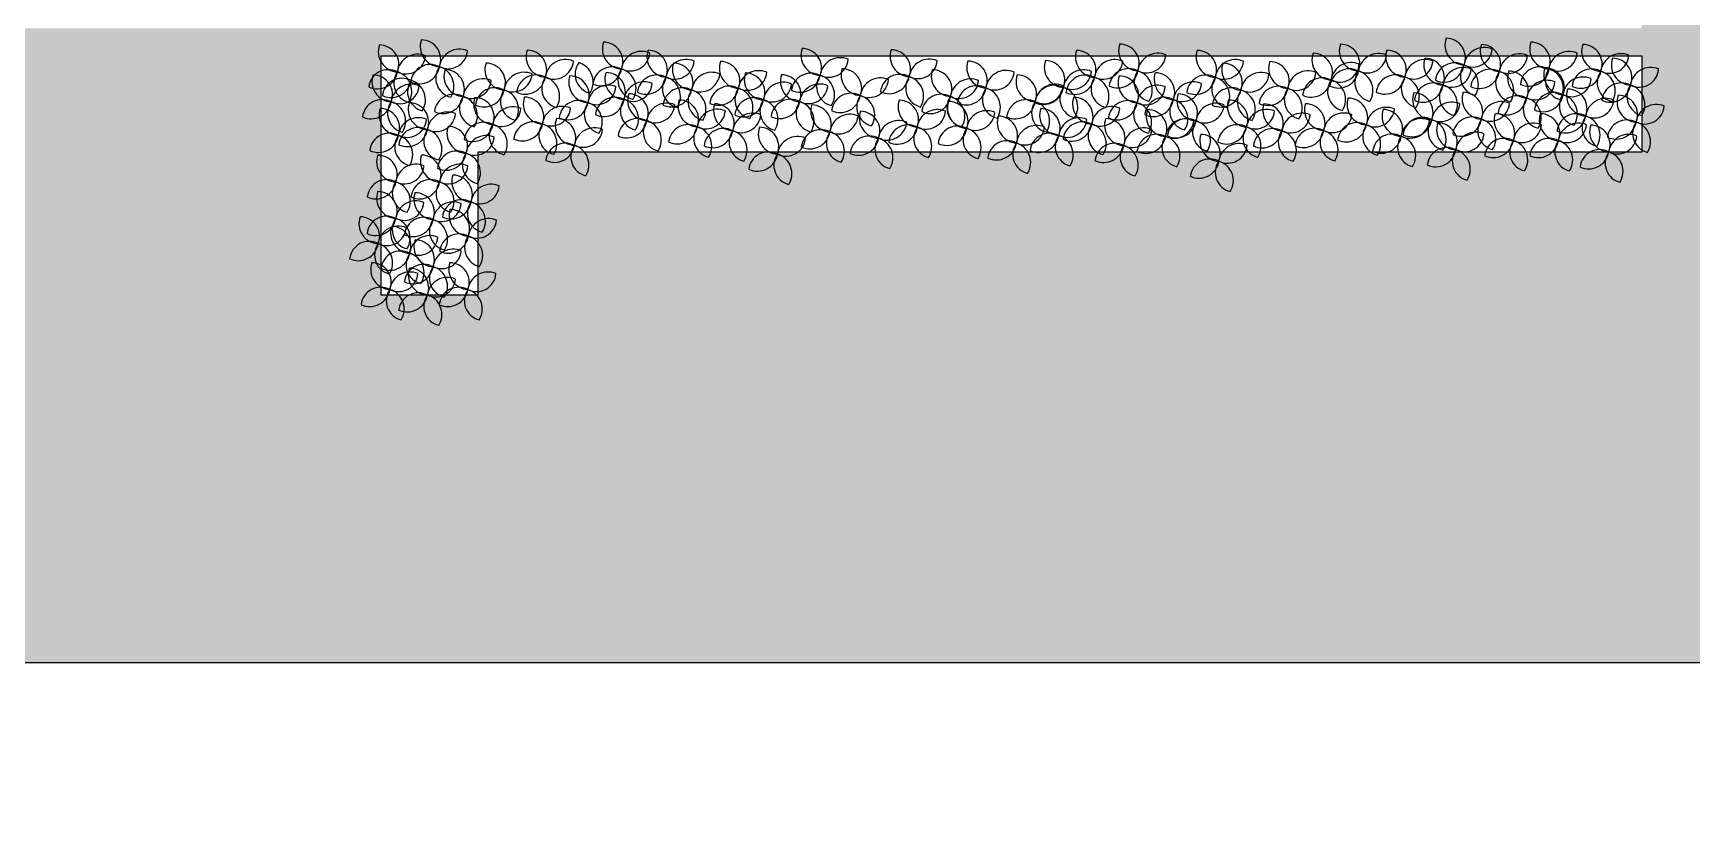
# Model space of a CAD drawing. Header units: metres. Extents: x 1769 to 3632, y 809 to 2652.
# Drawn here: x 2708.25 to 2720.28, y 1839.49 to 1845.25 of the extents above; entities that cross this region are included whole.
import ezdxf

# ---------------------------------------------------------------- set-up
doc = ezdxf.new("R2010")
doc.units = ezdxf.units.M
doc.header["$LTSCALE"] = 10
doc.layers.add('A-ANNO-NOTE', color=3, linetype='Continuous', lineweight=0)
for name, color, linetype in [('A-FLOR-LEVL', 2, 'Continuous'), ('A-PATT+', 8, 'Continuous'), ('L-PLNT', 66, 'Continuous')]:
    doc.layers.add(name, color=color, linetype=linetype)

# ---------------------------------------------------------------- blocks, each defined once
blk = doc.blocks.new('A$Ca70b421f')
at = {"layer": 'A-PATT+', "ltscale": 0.01, "true_color": 0x939598}
h = blk.add_hatch(dxfattribs=at)
h.set_pattern_fill('DOLMIT', color=252, scale=0.018)
edge = h.paths.add_edge_path()
edge.add_line((25.336, 3.261), (25.336, 0.2))
edge.add_line((25.336, 0.2), (21.714, 0.201))
edge.add_arc((21.085, 39.148), 38.953, 269.1827, 270.9248, ccw=False)
edge.add_arc((20.492, -1.918), 2.118, 88.9999, 105.352)
edge.add_arc((20.284, -1.103), 1.277, 106.0408, 133.345)
edge.add_line((19.408, -0.174), (20.181, -0.894))
edge.add_arc((22.738, -4.49), 4.413, 113.9193, 125.4178, ccw=False)
edge.add_arc((23.173, -5.742), 5.735, 93.3642, 112.8262, ccw=False)
edge.add_line((22.837, -0.017), (25.336, 0))
edge.add_line((25.336, 0), (40.875, 0))
edge.add_line((40.875, 0), (40.875, 8.862))
edge.add_line((40.875, 8.862), (64.844, 22.7))
edge.add_line((64.844, 22.7), (63.676, 24.724))
edge.add_line((63.676, 24.724), (62.117, 23.824))
edge.add_line((62.117, 23.824), (61.542, 24.82))
edge.add_line((61.542, 24.82), (63.101, 25.72))
edge.add_line((63.101, 25.72), (57.787, 34.924))
edge.add_line((57.787, 34.924), (54.607, 33.088))
edge.add_line((54.607, 33.088), (54.606, 20.815))
edge.add_line((54.606, 20.815), (49.844, 18.066))
edge.add_line((49.844, 18.066), (50.419, 17.07))
edge.add_line((50.419, 17.07), (50.029, 16.845))
edge.add_line((50.029, 16.845), (49.454, 17.841))
edge.add_line((49.454, 17.841), (45.184, 15.375))
edge.add_line((45.184, 15.375), (16.566, 15.375))
edge.add_line((16.566, 15.375), (16.566, 15.5))
edge.add_line((16.566, 15.5), (7.179, 15.5))
edge.add_line((7.179, 15.5), (7.179, 19.454))
edge.add_line((7.179, 19.454), (0, 19.454))
edge.add_line((0, 19.454), (0.001, 13.375))
edge.add_line((0.001, 13.375), (15.066, 13.375))
edge.add_line((15.066, 13.375), (15.066, 2.417))
edge.add_arc((18.886, 2.473), 3.82, 180.8316, 254.2952)
edge.add_arc((18.514, 0.571), 1.895, 223.0293, 249.5502, ccw=False)
edge.add_arc((18.283, 1.041), 2.108, 148.2186, 236.7821, ccw=False)
edge.add_arc((18.64, 0.629), 2.633, 91.5547, 144.6769, ccw=False)
edge.add_line((18.568, 3.261), (25.336, 3.261))
h.paths.add_polyline_path([(28.836, 4.4), (37.975, 4.4), (37.975, 3.7), (29.536, 3.7), (29.536, 2.665), (28.836, 2.665)], flags=16)
h.paths.add_polyline_path([(23.836, 4.6), (17.986, 4.6), (17.986, 12.575), (20.486, 12.575), (20.486, 7.6), (37.975, 7.6), (37.975, 4.6)], flags=16)
edge = h.paths.add_edge_path(flags=16)
edge.add_arc((21.085, 39.148), 39.153, 269.1822, 270.8601, ccw=False)
edge.add_arc((20.492, -1.918), 1.918, 88.9906, 105.3155)
edge.add_arc((20.284, -1.103), 1.077, 106.1036, 121.8452)
edge.add_line((19.716, -0.188), (20.2, -0.638))
edge.add_arc((22.738, -4.49), 4.613, 113.8955, 123.3845, ccw=False)
edge.add_arc((23.173, -5.742), 5.935, 104.6475, 112.8445, ccw=False)
at = {"layer": 'A-FLOR-LEVL', "ltscale": 0.01}
blk.add_lwpolyline([(45.184, 15.375), (16.566, 15.375), (16.566, 15.5), (7.179, 15.5), (7.179, 19.454), (0, 19.454), (0.001, 13.375), (15.066, 13.375), (15.066, 2.417, 0.331995), (17.852, -1.205, -0.116239), (17.129, -0.722, -0.406889), (16.492, 2.151, -0.236031), (18.568, 3.261), (25.336, 3.261), (25.336, 0.2), (21.714, 0.201, -0.007602), (20.529, 0.2, 0.071471), (19.932, 0.124, 0.119704), (19.408, -0.174), (20.181, -0.894, -0.050214), (20.949, -0.456, -0.085124), (22.837, -0.017), (25.336, 0), (40.875, 0)], format="xyb", dxfattribs=at)
blk.add_lwpolyline([(28.836, 4.4), (37.975, 4.4), (37.975, 3.7), (29.536, 3.7), (29.536, 2.665), (28.836, 2.665)], close=True, dxfattribs=at)
blk = doc.blocks.new('A$C0cb4a764')
at = {"layer": 'L-PLNT', "color": 62}
for centre, radius, start, end in [((13.513, 6.088), 0.148, 161.0667, 266.4037), ((21.247, 6.138), 0.148, 161.0667, 266.4037), ((21.106, 6.043), 0.142, 338.147, 89.3234), ((21.862, 6.109), 0.148, 161.0667, 266.4037), ((21.721, 6.015), 0.142, 338.147, 89.3234), ((15.597, 5.883), 0.148, 66.8071, 172.1441), ((15.514, 6.03), 0.142, 243.8874, 355.0638), ((17.224, 6.054), 0.148, 161.0667, 266.4037), ((17.083, 5.959), 0.142, 338.147, 89.3234), ((17.361, 5.886), 0.148, 66.8071, 172.1441), ((17.277, 6.034), 0.142, 243.8874, 355.0638), ((19.58, 5.882), 0.148, 66.8071, 172.1441), ((19.497, 6.03), 0.142, 243.8874, 355.0638), ((20.283, 6.029), 0.148, 161.0667, 266.4037), ((20.618, 5.927), 0.148, 66.8071, 172.1441), ((20.535, 6.075), 0.142, 243.8874, 355.0638), ((20.818, 6.05), 0.148, 161.0667, 266.4037), ((20.677, 5.956), 0.142, 338.147, 89.3234), ((20.955, 5.883), 0.148, 66.8071, 172.1441), ((20.871, 6.031), 0.142, 243.8874, 355.0638), ((21.384, 5.97), 0.148, 66.8071, 172.1441), ((21.3, 6.118), 0.142, 243.8874, 355.0638), ((21.64, 5.924), 0.148, 66.8071, 172.1441), ((21.556, 6.072), 0.142, 243.8874, 355.0638), ((21.999, 5.941), 0.148, 66.8071, 172.1441), ((21.916, 6.089), 0.142, 243.8874, 355.0638), ((22.375, 5.925), 0.148, 66.8071, 172.1441), ((22.292, 6.073), 0.142, 243.8874, 355.0638), ((22.454, 5.992), 0.148, 161.0667, 266.4037), ((22.313, 5.898), 0.142, 338.147, 89.3234), ((13.437, 5.815), 0.142, 62.1384, 173.3149), ((13.358, 5.966), 0.148, 245.0581, 350.3951), ((13.536, 5.753), 0.142, 62.1384, 173.3149), ((13.62, 5.859), 0.142, 144.6671, 255.8435), ((13.46, 5.8), 0.148, 327.5868, 72.9238), ((14.692, 5.821), 0.142, 144.6671, 255.8435), ((14.532, 5.762), 0.148, 327.5868, 72.9238), ((15.646, 5.957), 0.148, 161.0667, 266.4037), ((15.505, 5.863), 0.142, 338.147, 89.3234), ((17.148, 5.781), 0.142, 62.1384, 173.3149), ((17.069, 5.931), 0.148, 245.0581, 350.3951), ((17.331, 5.824), 0.142, 144.6671, 255.8435), ((17.171, 5.765), 0.148, 327.5868, 72.9238), ((17.523, 5.91), 0.148, 161.0667, 266.4037), ((17.382, 5.815), 0.142, 338.147, 89.3234), ((18.675, 5.82), 0.142, 144.6671, 255.8435), ((18.515, 5.761), 0.148, 327.5868, 72.9238), ((19.629, 5.956), 0.148, 161.0667, 266.4037), ((19.488, 5.862), 0.142, 338.147, 89.3234), ((20.208, 5.756), 0.142, 62.1384, 173.3149), ((20.742, 5.778), 0.142, 62.1384, 173.3149), ((20.663, 5.928), 0.148, 245.0581, 350.3951), ((21.171, 5.865), 0.142, 62.1384, 173.3149), ((21.092, 6.015), 0.148, 245.0581, 350.3951), ((21.353, 5.908), 0.142, 144.6671, 255.8435), ((21.194, 5.849), 0.148, 327.5868, 72.9238), ((21.787, 5.836), 0.142, 62.1384, 173.3149), ((21.708, 5.986), 0.148, 245.0581, 350.3951), ((21.969, 5.879), 0.142, 144.6671, 255.8435), ((21.81, 5.821), 0.148, 327.5868, 72.9238), ((22.345, 5.863), 0.142, 144.6671, 255.8435), ((22.186, 5.804), 0.148, 327.5868, 72.9238), ((13.457, 5.903), 0.148, 245.0581, 350.3951), ((13.719, 5.797), 0.142, 144.6671, 255.8435), ((13.559, 5.738), 0.148, 327.5868, 72.9238), ((15.57, 5.684), 0.142, 62.1384, 173.3149), ((15.491, 5.835), 0.148, 245.0581, 350.3951), ((15.753, 5.728), 0.142, 144.6671, 255.8435), ((15.593, 5.669), 0.148, 327.5868, 72.9238), ((17.447, 5.637), 0.142, 62.1384, 173.3149), ((19.553, 5.684), 0.142, 62.1384, 173.3149), ((19.474, 5.834), 0.148, 245.0581, 350.3951), ((19.736, 5.727), 0.142, 144.6671, 255.8435), ((19.576, 5.668), 0.148, 327.5868, 72.9238), ((20.129, 5.906), 0.148, 245.0581, 350.3951), ((20.39, 5.799), 0.142, 144.6671, 255.8435), ((20.231, 5.74), 0.148, 327.5868, 72.9238), ((22.378, 5.719), 0.142, 62.1384, 173.3149), ((22.299, 5.869), 0.148, 245.0581, 350.3951), ((22.561, 5.763), 0.142, 144.6671, 255.8435), ((22.401, 5.704), 0.148, 327.5868, 72.9238), ((13.519, 5.628), 0.148, 161.0667, 266.4037), ((13.378, 5.534), 0.142, 338.147, 89.3234), ((13.73, 5.669), 0.148, 161.0667, 266.4037), ((13.589, 5.575), 0.142, 338.147, 89.3234), ((14.095, 5.681), 0.142, 144.6671, 255.8435), ((13.936, 5.622), 0.148, 327.5868, 72.9238), ((14.701, 5.543), 0.148, 66.8071, 172.1441), ((14.618, 5.691), 0.142, 243.8874, 355.0638), ((15.546, 5.595), 0.142, 338.147, 89.3234), ((15.824, 5.522), 0.148, 66.8071, 172.1441), ((16.86, 5.513), 0.142, 338.147, 89.3234), ((17.282, 5.688), 0.148, 161.0667, 266.4037), ((17.141, 5.593), 0.142, 338.147, 89.3234), ((17.419, 5.52), 0.148, 66.8071, 172.1441), ((17.64, 5.679), 0.148, 161.0667, 266.4037), ((17.499, 5.585), 0.142, 338.147, 89.3234), ((17.777, 5.512), 0.148, 66.8071, 172.1441), ((18.684, 5.542), 0.148, 66.8071, 172.1441), ((18.601, 5.69), 0.142, 243.8874, 355.0638), ((19.529, 5.595), 0.142, 338.147, 89.3234), ((19.807, 5.521), 0.148, 66.8071, 172.1441), ((20.229, 5.663), 0.148, 161.0667, 266.4037), ((20.088, 5.568), 0.142, 338.147, 89.3234), ((20.538, 5.704), 0.148, 161.0667, 266.4037), ((20.397, 5.609), 0.142, 338.147, 89.3234), ((20.675, 5.536), 0.148, 66.8071, 172.1441), ((20.591, 5.684), 0.142, 243.8874, 355.0638), ((21.509, 5.578), 0.148, 66.8071, 172.1441), ((21.426, 5.725), 0.142, 243.8874, 355.0638), ((22.354, 5.63), 0.142, 338.147, 89.3234), ((22.632, 5.557), 0.148, 66.8071, 172.1441), ((13.656, 5.461), 0.148, 66.8071, 172.1441), ((13.573, 5.608), 0.142, 243.8874, 355.0638), ((13.654, 5.396), 0.142, 62.1384, 173.3149), ((13.867, 5.502), 0.148, 66.8071, 172.1441), ((13.783, 5.65), 0.142, 243.8874, 355.0638), ((14.512, 5.422), 0.148, 327.5868, 72.9238), ((14.796, 5.555), 0.148, 161.0667, 266.4037), ((14.655, 5.461), 0.142, 338.147, 89.3234), ((14.933, 5.388), 0.148, 66.8071, 172.1441), ((17.138, 5.44), 0.148, 66.8071, 172.1441), ((17.055, 5.588), 0.142, 243.8874, 355.0638), ((17.207, 5.415), 0.142, 62.1384, 173.3149), ((17.565, 5.406), 0.142, 62.1384, 173.3149), ((17.694, 5.659), 0.142, 243.8874, 355.0638), ((18.495, 5.421), 0.148, 327.5868, 72.9238), ((18.779, 5.554), 0.148, 161.0667, 266.4037), ((18.638, 5.46), 0.142, 338.147, 89.3234), ((18.916, 5.387), 0.148, 66.8071, 172.1441), ((20.366, 5.495), 0.148, 66.8071, 172.1441), ((20.282, 5.643), 0.142, 243.8874, 355.0638), ((20.462, 5.431), 0.142, 62.1384, 173.3149), ((20.383, 5.581), 0.148, 245.0581, 350.3951), ((20.645, 5.474), 0.142, 144.6671, 255.8435), ((20.485, 5.416), 0.148, 327.5868, 72.9238), ((20.928, 5.454), 0.148, 66.8071, 172.1441), ((21.187, 5.523), 0.148, 161.0667, 266.4037), ((21.046, 5.429), 0.142, 338.147, 89.3234), ((21.32, 5.457), 0.148, 327.5868, 72.9238), ((21.604, 5.59), 0.148, 161.0667, 266.4037), ((21.463, 5.496), 0.142, 338.147, 89.3234), ((21.741, 5.422), 0.148, 66.8071, 172.1441), ((21.658, 5.57), 0.142, 243.8874, 355.0638), ((21.931, 5.59), 0.148, 161.0667, 266.4037), ((21.79, 5.496), 0.142, 338.147, 89.3234), ((22.068, 5.422), 0.148, 66.8071, 172.1441), ((21.984, 5.57), 0.142, 243.8874, 355.0638), ((22.296, 5.508), 0.148, 161.0667, 266.4037), ((22.155, 5.413), 0.142, 338.147, 89.3234), ((13.444, 5.355), 0.142, 62.1384, 173.3149), ((13.365, 5.505), 0.148, 245.0581, 350.3951), ((13.626, 5.399), 0.142, 144.6671, 255.8435), ((13.467, 5.34), 0.148, 327.5868, 72.9238), ((13.575, 5.547), 0.148, 245.0581, 350.3951), ((13.837, 5.44), 0.142, 144.6671, 255.8435), ((13.678, 5.381), 0.148, 327.5868, 72.9238), ((14.148, 5.331), 0.148, 66.8071, 172.1441), ((14.721, 5.282), 0.142, 62.1384, 173.3149), ((14.85, 5.536), 0.142, 243.8874, 355.0638), ((16.926, 5.334), 0.142, 62.1384, 173.3149), ((17.486, 5.556), 0.148, 245.0581, 350.3951), ((17.747, 5.45), 0.142, 144.6671, 255.8435), ((17.588, 5.391), 0.148, 327.5868, 72.9238), ((18.703, 5.281), 0.142, 62.1384, 173.3149), ((18.832, 5.535), 0.142, 243.8874, 355.0638), ((19.47, 5.44), 0.148, 161.0667, 266.4037), ((19.328, 5.346), 0.142, 338.147, 89.3234), ((20.153, 5.39), 0.142, 62.1384, 173.3149), ((20.074, 5.54), 0.148, 245.0581, 350.3951), ((20.336, 5.433), 0.142, 144.6671, 255.8435), ((20.176, 5.374), 0.148, 327.5868, 72.9238), ((21.324, 5.356), 0.148, 66.8071, 172.1441), ((21.241, 5.504), 0.142, 243.8874, 355.0638), ((21.528, 5.317), 0.142, 62.1384, 173.3149), ((21.449, 5.467), 0.148, 245.0581, 350.3951), ((21.711, 5.36), 0.142, 144.6671, 255.8435), ((21.552, 5.302), 0.148, 327.5868, 72.9238), ((21.855, 5.317), 0.142, 62.1384, 173.3149), ((21.776, 5.467), 0.148, 245.0581, 350.3951), ((22.038, 5.36), 0.142, 144.6671, 255.8435), ((21.878, 5.302), 0.148, 327.5868, 72.9238), ((22.433, 5.34), 0.148, 66.8071, 172.1441), ((22.349, 5.488), 0.142, 243.8874, 355.0638), ((14.642, 5.433), 0.148, 245.0581, 350.3951), ((14.903, 5.326), 0.142, 144.6671, 255.8435), ((14.744, 5.267), 0.148, 327.5868, 72.9238), ((18.624, 5.432), 0.148, 245.0581, 350.3951), ((18.886, 5.325), 0.142, 144.6671, 255.8435), ((18.727, 5.266), 0.148, 327.5868, 72.9238), ((19.394, 5.167), 0.142, 62.1384, 173.3149), ((19.315, 5.318), 0.148, 245.0581, 350.3951), ((19.576, 5.211), 0.142, 144.6671, 255.8435), ((19.417, 5.152), 0.148, 327.5868, 72.9238), ((21.112, 5.251), 0.142, 62.1384, 173.3149), ((21.033, 5.401), 0.148, 245.0581, 350.3951), ((21.294, 5.294), 0.142, 144.6671, 255.8435), ((21.135, 5.235), 0.148, 327.5868, 72.9238), ((22.22, 5.235), 0.142, 62.1384, 173.3149), ((22.141, 5.385), 0.148, 245.0581, 350.3951), ((22.403, 5.278), 0.142, 144.6671, 255.8435), ((22.243, 5.219), 0.148, 327.5868, 72.9238), ((13.638, 5.123), 0.148, 66.8071, 172.1441), ((13.956, 5.123), 0.148, 66.8071, 172.1441), ((14.153, 4.916), 0.142, 144.6671, 255.8435), ((13.994, 4.857), 0.148, 327.5868, 72.9238), ((13.51, 4.675), 0.148, 66.8071, 172.1441), ((13.602, 4.773), 0.148, 161.0667, 266.4037), ((13.46, 4.679), 0.142, 338.147, 89.3234), ((14.164, 4.729), 0.148, 66.8071, 172.1441), ((13.739, 4.606), 0.148, 66.8071, 172.1441), ((13.655, 4.753), 0.142, 243.8874, 355.0638), ((13.526, 4.5), 0.142, 62.1384, 173.3149), ((13.447, 4.65), 0.148, 245.0581, 350.3951), ((13.708, 4.543), 0.142, 144.6671, 255.8435), ((13.549, 4.485), 0.148, 327.5868, 72.9238), ((13.908, 4.508), 0.148, 66.8071, 172.1441), ((13.458, 4.51), 0.148, 161.0667, 266.4037), ((13.317, 4.415), 0.142, 338.147, 89.3234), ((13.595, 4.342), 0.148, 66.8071, 172.1441), ((13.511, 4.49), 0.142, 243.8874, 355.0638), ((13.73, 4.47), 0.148, 161.0667, 266.4037), ((13.589, 4.376), 0.142, 338.147, 89.3234), ((13.867, 4.303), 0.148, 66.8071, 172.1441), ((13.382, 4.237), 0.142, 62.1384, 173.3149), ((13.303, 4.387), 0.148, 245.0581, 350.3951), ((13.565, 4.28), 0.142, 144.6671, 255.8435), ((13.405, 4.222), 0.148, 327.5868, 72.9238), ((13.654, 4.197), 0.142, 62.1384, 173.3149), ((13.783, 4.451), 0.142, 243.8874, 355.0638), ((13.575, 4.348), 0.148, 245.0581, 350.3951), ((13.837, 4.241), 0.142, 144.6671, 255.8435), ((13.678, 4.182), 0.148, 327.5868, 72.9238)]:
    blk.add_arc(centre, radius, start, end, dxfattribs=at)
at = {"layer": 'L-PLNT', "color": 64}
for centre, radius, start, end in [((13.372, 5.994), 0.142, 338.147, 89.3234), ((13.817, 6.126), 0.148, 161.0667, 266.4037), ((13.676, 6.031), 0.142, 338.147, 89.3234), ((15.138, 6.109), 0.148, 161.0667, 266.4037), ((14.997, 6.015), 0.142, 338.147, 89.3234), ((18.881, 6.096), 0.148, 161.0667, 266.4037), ((18.74, 6.001), 0.142, 338.147, 89.3234), ((20.481, 6.094), 0.148, 161.0667, 266.4037), ((20.34, 6), 0.142, 338.147, 89.3234), ((13.65, 5.921), 0.148, 66.8071, 172.1441), ((13.566, 6.069), 0.142, 243.8874, 355.0638), ((13.954, 5.958), 0.148, 66.8071, 172.1441), ((13.871, 6.106), 0.142, 243.8874, 355.0638), ((15.275, 5.942), 0.148, 66.8071, 172.1441), ((15.192, 6.09), 0.142, 243.8874, 355.0638), ((19.018, 5.928), 0.148, 66.8071, 172.1441), ((18.935, 6.076), 0.142, 243.8874, 355.0638), ((20.142, 5.934), 0.142, 338.147, 89.3234), ((13.742, 5.853), 0.142, 62.1384, 173.3149), ((13.663, 6.003), 0.148, 245.0581, 350.3951), ((13.924, 5.896), 0.142, 144.6671, 255.8435), ((13.765, 5.837), 0.148, 327.5868, 72.9238), ((14.894, 5.865), 0.148, 161.0667, 266.4037), ((14.753, 5.77), 0.142, 338.147, 89.3234), ((14.934, 5.925), 0.142, 144.6671, 255.8435), ((14.775, 5.867), 0.148, 327.5868, 72.9238), ((15.062, 5.836), 0.142, 62.1384, 173.3149), ((14.983, 5.987), 0.148, 245.0581, 350.3951), ((15.245, 5.88), 0.142, 144.6671, 255.8435), ((15.086, 5.821), 0.148, 327.5868, 72.9238), ((15.783, 5.79), 0.148, 66.8071, 172.1441), ((15.699, 5.938), 0.142, 243.8874, 355.0638), ((16.429, 5.872), 0.148, 161.0667, 266.4037), ((16.288, 5.778), 0.142, 338.147, 89.3234), ((18.806, 5.823), 0.142, 62.1384, 173.3149), ((18.727, 5.973), 0.148, 245.0581, 350.3951), ((18.877, 5.864), 0.148, 161.0667, 266.4037), ((18.736, 5.77), 0.142, 338.147, 89.3234), ((18.988, 5.866), 0.142, 144.6671, 255.8435), ((18.829, 5.807), 0.148, 327.5868, 72.9238), ((19.766, 5.789), 0.148, 66.8071, 172.1441), ((19.682, 5.937), 0.142, 243.8874, 355.0638), ((20.406, 5.821), 0.142, 62.1384, 173.3149), ((20.327, 5.972), 0.148, 245.0581, 350.3951), ((20.42, 5.861), 0.148, 66.8071, 172.1441), ((20.337, 6.009), 0.142, 243.8874, 355.0638), ((20.925, 5.821), 0.142, 144.6671, 255.8435), ((20.765, 5.762), 0.148, 327.5868, 72.9238), ((21.702, 5.899), 0.148, 161.0667, 266.4037), ((21.561, 5.805), 0.142, 338.147, 89.3234), ((22.591, 5.825), 0.148, 66.8071, 172.1441), ((22.507, 5.972), 0.142, 243.8874, 355.0638), ((14.132, 5.835), 0.148, 245.0581, 350.3951), ((15.031, 5.697), 0.148, 66.8071, 172.1441), ((14.947, 5.845), 0.142, 243.8874, 355.0638), ((16.304, 5.718), 0.148, 66.8071, 172.1441), ((16.22, 5.865), 0.142, 243.8874, 355.0638), ((16.566, 5.705), 0.148, 66.8071, 172.1441), ((16.483, 5.853), 0.142, 243.8874, 355.0638), ((17.66, 5.742), 0.148, 66.8071, 172.1441), ((17.576, 5.89), 0.142, 243.8874, 355.0638), ((18.187, 5.853), 0.148, 245.0581, 350.3951), ((19.014, 5.696), 0.148, 66.8071, 172.1441), ((18.93, 5.844), 0.142, 243.8874, 355.0638), ((20.94, 5.869), 0.148, 245.0581, 350.3951), ((21.839, 5.732), 0.148, 66.8071, 172.1441), ((21.755, 5.88), 0.142, 243.8874, 355.0638), ((14.818, 5.592), 0.142, 62.1384, 173.3149), ((14.739, 5.742), 0.148, 245.0581, 350.3951), ((15.001, 5.635), 0.142, 144.6671, 255.8435), ((14.841, 5.577), 0.148, 327.5868, 72.9238), ((16.091, 5.612), 0.142, 62.1384, 173.3149), ((16.012, 5.762), 0.148, 245.0581, 350.3951), ((16.274, 5.656), 0.142, 144.6671, 255.8435), ((16.115, 5.597), 0.148, 327.5868, 72.9238), ((16.354, 5.6), 0.142, 62.1384, 173.3149), ((16.275, 5.75), 0.148, 245.0581, 350.3951), ((16.536, 5.643), 0.142, 144.6671, 255.8435), ((16.377, 5.584), 0.148, 327.5868, 72.9238), ((16.649, 5.653), 0.148, 161.0667, 266.4037), ((16.508, 5.559), 0.142, 338.147, 89.3234), ((17.001, 5.607), 0.148, 161.0667, 266.4037), ((17.336, 5.668), 0.142, 243.8874, 355.0638), ((17.368, 5.787), 0.148, 245.0581, 350.3951), ((17.63, 5.68), 0.142, 144.6671, 255.8435), ((17.47, 5.621), 0.148, 327.5868, 72.9238), ((18.801, 5.591), 0.142, 62.1384, 173.3149), ((18.722, 5.741), 0.148, 245.0581, 350.3951), ((18.984, 5.634), 0.142, 144.6671, 255.8435), ((18.824, 5.576), 0.148, 327.5868, 72.9238), ((19.082, 5.62), 0.148, 161.0667, 266.4037), ((18.941, 5.526), 0.142, 338.147, 89.3234), ((21.626, 5.626), 0.142, 62.1384, 173.3149), ((21.547, 5.777), 0.148, 245.0581, 350.3951), ((21.809, 5.67), 0.142, 144.6671, 255.8435), ((21.649, 5.611), 0.148, 327.5868, 72.9238), ((16.081, 5.494), 0.148, 66.8071, 172.1441), ((15.997, 5.642), 0.142, 243.8874, 355.0638), ((16.268, 5.492), 0.148, 161.0667, 266.4037), ((16.127, 5.398), 0.142, 338.147, 89.3234), ((16.786, 5.486), 0.148, 66.8071, 172.1441), ((16.702, 5.633), 0.142, 243.8874, 355.0638), ((19.219, 5.453), 0.148, 66.8071, 172.1441), ((19.136, 5.601), 0.142, 243.8874, 355.0638), ((20.064, 5.494), 0.148, 66.8071, 172.1441), ((19.98, 5.641), 0.142, 243.8874, 355.0638), ((16.405, 5.325), 0.148, 66.8071, 172.1441), ((16.322, 5.472), 0.142, 243.8874, 355.0638), ((16.573, 5.38), 0.142, 62.1384, 173.3149), ((16.494, 5.53), 0.148, 245.0581, 350.3951), ((16.756, 5.424), 0.142, 144.6671, 255.8435), ((16.597, 5.365), 0.148, 327.5868, 72.9238), ((19.007, 5.347), 0.142, 62.1384, 173.3149), ((18.928, 5.498), 0.148, 245.0581, 350.3951), ((19.189, 5.391), 0.142, 144.6671, 255.8435), ((19.03, 5.332), 0.148, 327.5868, 72.9238), ((19.606, 5.273), 0.148, 66.8071, 172.1441), ((16.193, 5.219), 0.142, 62.1384, 173.3149), ((16.114, 5.369), 0.148, 245.0581, 350.3951), ((16.375, 5.263), 0.142, 144.6671, 255.8435), ((16.216, 5.204), 0.148, 327.5868, 72.9238), ((19.523, 5.421), 0.142, 243.8874, 355.0638), ((13.501, 5.026), 0.148, 161.0667, 266.4037), ((13.36, 4.931), 0.142, 338.147, 89.3234), ((13.771, 5.018), 0.148, 161.0667, 266.4037), ((13.63, 4.923), 0.142, 338.147, 89.3234), ((13.638, 4.858), 0.148, 66.8071, 172.1441), ((13.554, 5.006), 0.142, 243.8874, 355.0638), ((13.908, 4.85), 0.148, 66.8071, 172.1441), ((13.825, 4.998), 0.142, 243.8874, 355.0638), ((13.425, 4.753), 0.142, 62.1384, 173.3149), ((13.346, 4.903), 0.148, 245.0581, 350.3951), ((13.608, 4.796), 0.142, 144.6671, 255.8435), ((13.448, 4.737), 0.148, 327.5868, 72.9238), ((13.696, 4.745), 0.142, 62.1384, 173.3149), ((13.617, 4.895), 0.148, 245.0581, 350.3951), ((13.878, 4.788), 0.142, 144.6671, 255.8435), ((13.719, 4.729), 0.148, 327.5868, 72.9238), ((14.024, 4.51), 0.148, 161.0667, 266.4037), ((13.883, 4.415), 0.142, 338.147, 89.3234), ((14.161, 4.342), 0.148, 66.8071, 172.1441), ((14.077, 4.49), 0.142, 243.8874, 355.0638), ((13.948, 4.237), 0.142, 62.1384, 173.3149), ((13.869, 4.387), 0.148, 245.0581, 350.3951), ((14.131, 4.28), 0.142, 144.6671, 255.8435), ((13.971, 4.221), 0.148, 327.5868, 72.9238)]:
    blk.add_arc(centre, radius, start, end, dxfattribs=at)
at = {"layer": 'L-PLNT', "color": 60}
for centre, radius, start, end in [((21.503, 6.091), 0.148, 161.0667, 266.4037), ((21.361, 5.997), 0.142, 338.147, 89.3234), ((22.238, 6.092), 0.148, 161.0667, 266.4037), ((22.097, 5.998), 0.142, 338.147, 89.3234), ((14.585, 6.05), 0.148, 161.0667, 266.4037), ((14.444, 5.956), 0.142, 338.147, 89.3234), ((14.722, 5.883), 0.148, 66.8071, 172.1441), ((14.638, 6.03), 0.142, 243.8874, 355.0638), ((15.461, 6.05), 0.148, 161.0667, 266.4037), ((15.319, 5.956), 0.142, 338.147, 89.3234), ((15.986, 5.969), 0.148, 161.0667, 266.4037), ((15.845, 5.875), 0.142, 338.147, 89.3234), ((16.578, 6.063), 0.148, 161.0667, 266.4037), ((16.437, 5.969), 0.142, 338.147, 89.3234), ((16.715, 5.896), 0.148, 66.8071, 172.1441), ((16.631, 6.044), 0.142, 243.8874, 355.0638), ((17.78, 5.971), 0.148, 161.0667, 266.4037), ((17.639, 5.877), 0.142, 338.147, 89.3234), ((18.342, 5.975), 0.148, 161.0667, 266.4037), ((18.201, 5.881), 0.142, 338.147, 89.3234), ((18.568, 6.049), 0.148, 161.0667, 266.4037), ((18.427, 5.955), 0.142, 338.147, 89.3234), ((18.705, 5.882), 0.148, 66.8071, 172.1441), ((18.621, 6.03), 0.142, 243.8874, 355.0638), ((19.443, 6.049), 0.148, 161.0667, 266.4037), ((19.302, 5.955), 0.142, 338.147, 89.3234), ((19.969, 5.968), 0.148, 161.0667, 266.4037), ((19.828, 5.874), 0.142, 338.147, 89.3234), ((21.094, 5.992), 0.148, 161.0667, 266.4037), ((20.953, 5.898), 0.142, 338.147, 89.3234), ((13.467, 5.871), 0.148, 161.0667, 266.4037), ((13.326, 5.777), 0.142, 338.147, 89.3234), ((13.989, 5.91), 0.148, 161.0667, 266.4037), ((13.847, 5.816), 0.142, 338.147, 89.3234), ((14.286, 5.957), 0.148, 161.0667, 266.4037), ((14.145, 5.863), 0.142, 338.147, 89.3234), ((14.423, 5.79), 0.148, 66.8071, 172.1441), ((14.34, 5.938), 0.142, 243.8874, 355.0638), ((14.509, 5.777), 0.142, 62.1384, 173.3149), ((14.43, 5.927), 0.148, 245.0581, 350.3951), ((15.156, 5.888), 0.148, 161.0667, 266.4037), ((15.015, 5.794), 0.142, 338.147, 89.3234), ((15.385, 5.777), 0.142, 62.1384, 173.3149), ((15.306, 5.927), 0.148, 245.0581, 350.3951), ((15.567, 5.821), 0.142, 144.6671, 255.8435), ((15.408, 5.762), 0.148, 327.5868, 72.9238), ((16.123, 5.802), 0.148, 66.8071, 172.1441), ((16.04, 5.95), 0.142, 243.8874, 355.0638), ((16.167, 5.885), 0.148, 161.0667, 266.4037), ((16.026, 5.791), 0.142, 338.147, 89.3234), ((16.502, 5.79), 0.142, 62.1384, 173.3149), ((16.423, 5.941), 0.148, 245.0581, 350.3951), ((16.685, 5.834), 0.142, 144.6671, 255.8435), ((16.525, 5.775), 0.148, 327.5868, 72.9238), ((16.869, 5.917), 0.148, 161.0667, 266.4037), ((16.728, 5.822), 0.142, 338.147, 89.3234), ((17.006, 5.749), 0.148, 66.8071, 172.1441), ((17.917, 5.804), 0.148, 66.8071, 172.1441), ((17.834, 5.952), 0.142, 243.8874, 355.0638), ((18.137, 5.871), 0.148, 161.0667, 266.4037), ((17.996, 5.777), 0.142, 338.147, 89.3234), ((18.479, 5.808), 0.148, 66.8071, 172.1441), ((18.395, 5.956), 0.142, 243.8874, 355.0638), ((18.492, 5.776), 0.142, 62.1384, 173.3149), ((18.413, 5.926), 0.148, 245.0581, 350.3951), ((19.139, 5.887), 0.148, 161.0667, 266.4037), ((18.998, 5.793), 0.142, 338.147, 89.3234), ((19.368, 5.776), 0.142, 62.1384, 173.3149), ((19.289, 5.926), 0.148, 245.0581, 350.3951), ((19.55, 5.82), 0.142, 144.6671, 255.8435), ((19.391, 5.761), 0.148, 327.5868, 72.9238), ((20.106, 5.801), 0.148, 66.8071, 172.1441), ((20.022, 5.949), 0.142, 243.8874, 355.0638), ((20.588, 5.865), 0.142, 144.6671, 255.8435), ((20.429, 5.806), 0.148, 327.5868, 72.9238), ((21.231, 5.825), 0.148, 66.8071, 172.1441), ((21.148, 5.972), 0.142, 243.8874, 355.0638), ((21.427, 5.818), 0.142, 62.1384, 173.3149), ((21.348, 5.969), 0.148, 245.0581, 350.3951), ((21.609, 5.862), 0.142, 144.6671, 255.8435), ((21.45, 5.803), 0.148, 327.5868, 72.9238), ((21.964, 5.923), 0.148, 161.0667, 266.4037), ((21.823, 5.829), 0.142, 338.147, 89.3234), ((22.101, 5.756), 0.148, 66.8071, 172.1441), ((22.163, 5.82), 0.142, 62.1384, 173.3149), ((22.084, 5.97), 0.148, 245.0581, 350.3951), ((13.604, 5.704), 0.148, 66.8071, 172.1441), ((13.521, 5.852), 0.142, 243.8874, 355.0638), ((13.913, 5.637), 0.142, 62.1384, 173.3149), ((14.126, 5.743), 0.148, 66.8071, 172.1441), ((14.042, 5.89), 0.142, 243.8874, 355.0638), ((14.211, 5.684), 0.142, 62.1384, 173.3149), ((14.393, 5.728), 0.142, 144.6671, 255.8435), ((14.234, 5.669), 0.148, 327.5868, 72.9238), ((15.293, 5.721), 0.148, 66.8071, 172.1441), ((15.21, 5.869), 0.142, 243.8874, 355.0638), ((15.321, 5.734), 0.148, 161.0667, 266.4037), ((15.18, 5.64), 0.142, 338.147, 89.3234), ((15.91, 5.696), 0.142, 62.1384, 173.3149), ((15.831, 5.847), 0.148, 245.0581, 350.3951), ((16.093, 5.74), 0.142, 144.6671, 255.8435), ((15.934, 5.681), 0.148, 327.5868, 72.9238), ((16.793, 5.644), 0.142, 62.1384, 173.3149), ((16.923, 5.897), 0.142, 243.8874, 355.0638), ((17.705, 5.699), 0.142, 62.1384, 173.3149), ((17.626, 5.849), 0.148, 245.0581, 350.3951), ((17.887, 5.742), 0.142, 144.6671, 255.8435), ((17.728, 5.683), 0.148, 327.5868, 72.9238), ((18.266, 5.702), 0.142, 62.1384, 173.3149), ((18.274, 5.704), 0.148, 66.8071, 172.1441), ((18.191, 5.852), 0.142, 243.8874, 355.0638), ((18.449, 5.746), 0.142, 144.6671, 255.8435), ((18.289, 5.687), 0.148, 327.5868, 72.9238), ((19.276, 5.72), 0.148, 66.8071, 172.1441), ((19.193, 5.868), 0.142, 243.8874, 355.0638), ((19.304, 5.733), 0.148, 161.0667, 266.4037), ((19.163, 5.639), 0.142, 338.147, 89.3234), ((19.893, 5.695), 0.142, 62.1384, 173.3149), ((19.814, 5.846), 0.148, 245.0581, 350.3951), ((20.076, 5.739), 0.142, 144.6671, 255.8435), ((19.916, 5.68), 0.148, 327.5868, 72.9238), ((21.013, 5.742), 0.148, 161.0667, 266.4037), ((20.871, 5.647), 0.142, 338.147, 89.3234), ((21.019, 5.719), 0.142, 62.1384, 173.3149), ((21.201, 5.763), 0.142, 144.6671, 255.8435), ((21.042, 5.704), 0.148, 327.5868, 72.9238), ((21.372, 5.745), 0.148, 161.0667, 266.4037), ((21.231, 5.651), 0.142, 338.147, 89.3234), ((21.889, 5.65), 0.142, 62.1384, 173.3149), ((21.81, 5.8), 0.148, 245.0581, 350.3951), ((22.071, 5.693), 0.142, 144.6671, 255.8435), ((22.018, 5.903), 0.142, 243.8874, 355.0638), ((21.912, 5.635), 0.148, 327.5868, 72.9238), ((22.129, 5.769), 0.148, 161.0667, 266.4037), ((21.988, 5.674), 0.142, 338.147, 89.3234), ((13.392, 5.598), 0.142, 62.1384, 173.3149), ((13.313, 5.749), 0.148, 245.0581, 350.3951), ((13.574, 5.642), 0.142, 144.6671, 255.8435), ((13.415, 5.583), 0.148, 327.5868, 72.9238), ((13.834, 5.787), 0.148, 245.0581, 350.3951), ((14.205, 5.707), 0.148, 161.0667, 266.4037), ((14.063, 5.613), 0.142, 338.147, 89.3234), ((14.342, 5.54), 0.148, 66.8071, 172.1441), ((14.258, 5.687), 0.142, 243.8874, 355.0638), ((14.564, 5.71), 0.148, 161.0667, 266.4037), ((14.423, 5.616), 0.142, 338.147, 89.3234), ((15.081, 5.615), 0.142, 62.1384, 173.3149), ((15.002, 5.766), 0.148, 245.0581, 350.3951), ((15.263, 5.659), 0.142, 144.6671, 255.8435), ((15.104, 5.6), 0.148, 327.5868, 72.9238), ((15.458, 5.567), 0.148, 66.8071, 172.1441), ((15.374, 5.714), 0.142, 243.8874, 355.0638), ((15.687, 5.69), 0.148, 161.0667, 266.4037), ((15.74, 5.67), 0.142, 243.8874, 355.0638), ((15.944, 5.662), 0.148, 161.0667, 266.4037), ((15.803, 5.568), 0.142, 338.147, 89.3234), ((16.714, 5.794), 0.148, 245.0581, 350.3951), ((16.976, 5.687), 0.142, 144.6671, 255.8435), ((16.817, 5.628), 0.148, 327.5868, 72.9238), ((18.062, 5.598), 0.142, 62.1384, 173.3149), ((17.983, 5.749), 0.148, 245.0581, 350.3951), ((18.244, 5.642), 0.142, 144.6671, 255.8435), ((18.085, 5.583), 0.148, 327.5868, 72.9238), ((18.308, 5.628), 0.148, 161.0667, 266.4037), ((18.167, 5.533), 0.142, 338.147, 89.3234), ((18.547, 5.709), 0.148, 161.0667, 266.4037), ((18.406, 5.615), 0.142, 338.147, 89.3234), ((19.064, 5.615), 0.142, 62.1384, 173.3149), ((18.985, 5.765), 0.148, 245.0581, 350.3951), ((19.246, 5.658), 0.142, 144.6671, 255.8435), ((19.087, 5.599), 0.148, 327.5868, 72.9238), ((19.441, 5.566), 0.148, 66.8071, 172.1441), ((19.357, 5.713), 0.142, 243.8874, 355.0638), ((19.67, 5.689), 0.148, 161.0667, 266.4037), ((19.723, 5.669), 0.142, 243.8874, 355.0638), ((19.927, 5.661), 0.148, 161.0667, 266.4037), ((19.785, 5.567), 0.142, 338.147, 89.3234), ((20.791, 5.621), 0.148, 161.0667, 266.4037), ((20.65, 5.527), 0.142, 338.147, 89.3234), ((21.149, 5.574), 0.148, 66.8071, 172.1441), ((21.066, 5.722), 0.142, 243.8874, 355.0638), ((22.266, 5.601), 0.148, 66.8071, 172.1441), ((22.182, 5.749), 0.142, 243.8874, 355.0638), ((22.495, 5.724), 0.148, 161.0667, 266.4037), ((22.548, 5.705), 0.142, 243.8874, 355.0638), ((14.011, 5.498), 0.148, 161.0667, 266.4037), ((13.87, 5.404), 0.142, 338.147, 89.3234), ((14.129, 5.434), 0.142, 62.1384, 173.3149), ((14.05, 5.584), 0.148, 245.0581, 350.3951), ((14.311, 5.478), 0.142, 144.6671, 255.8435), ((14.152, 5.419), 0.148, 327.5868, 72.9238), ((14.489, 5.437), 0.142, 62.1384, 173.3149), ((14.41, 5.588), 0.148, 245.0581, 350.3951), ((14.671, 5.481), 0.142, 144.6671, 255.8435), ((15.245, 5.461), 0.142, 62.1384, 173.3149), ((15.166, 5.611), 0.148, 245.0581, 350.3951), ((15.428, 5.505), 0.142, 144.6671, 255.8435), ((15.269, 5.446), 0.148, 327.5868, 72.9238), ((15.611, 5.417), 0.142, 62.1384, 173.3149), ((15.532, 5.567), 0.148, 245.0581, 350.3951), ((15.794, 5.46), 0.142, 144.6671, 255.8435), ((15.635, 5.402), 0.148, 327.5868, 72.9238), ((17.128, 5.565), 0.148, 245.0581, 350.3951), ((17.389, 5.458), 0.142, 144.6671, 255.8435), ((17.23, 5.4), 0.148, 327.5868, 72.9238), ((18.001, 5.573), 0.148, 161.0667, 266.4037), ((17.859, 5.478), 0.142, 338.147, 89.3234), ((18.138, 5.405), 0.148, 66.8071, 172.1441), ((18.054, 5.553), 0.142, 243.8874, 355.0638), ((18.445, 5.46), 0.148, 66.8071, 172.1441), ((18.361, 5.608), 0.142, 243.8874, 355.0638), ((18.472, 5.437), 0.142, 62.1384, 173.3149), ((18.393, 5.587), 0.148, 245.0581, 350.3951), ((18.654, 5.48), 0.142, 144.6671, 255.8435), ((19.228, 5.46), 0.142, 62.1384, 173.3149), ((19.149, 5.61), 0.148, 245.0581, 350.3951), ((19.411, 5.504), 0.142, 144.6671, 255.8435), ((19.251, 5.445), 0.148, 327.5868, 72.9238), ((19.594, 5.416), 0.142, 62.1384, 173.3149), ((19.515, 5.566), 0.148, 245.0581, 350.3951), ((19.777, 5.459), 0.142, 144.6671, 255.8435), ((19.617, 5.401), 0.148, 327.5868, 72.9238), ((20.845, 5.602), 0.142, 243.8874, 355.0638), ((20.937, 5.469), 0.142, 62.1384, 173.3149), ((20.858, 5.619), 0.148, 245.0581, 350.3951), ((21.119, 5.512), 0.142, 144.6671, 255.8435), ((20.96, 5.453), 0.148, 327.5868, 72.9238), ((21.297, 5.472), 0.142, 62.1384, 173.3149), ((21.218, 5.622), 0.148, 245.0581, 350.3951), ((21.479, 5.515), 0.142, 144.6671, 255.8435), ((22.053, 5.496), 0.142, 62.1384, 173.3149), ((21.974, 5.646), 0.148, 245.0581, 350.3951), ((22.236, 5.539), 0.142, 144.6671, 255.8435), ((22.076, 5.48), 0.148, 327.5868, 72.9238), ((22.419, 5.451), 0.142, 62.1384, 173.3149), ((22.34, 5.602), 0.148, 245.0581, 350.3951), ((22.602, 5.495), 0.142, 144.6671, 255.8435), ((22.442, 5.436), 0.148, 327.5868, 72.9238), ((14.064, 5.479), 0.142, 243.8874, 355.0638), ((15.868, 5.389), 0.142, 62.1384, 173.3149), ((15.789, 5.539), 0.148, 245.0581, 350.3951), ((16.051, 5.432), 0.142, 144.6671, 255.8435), ((15.891, 5.374), 0.148, 327.5868, 72.9238), ((16.847, 5.484), 0.148, 245.0581, 350.3951), ((17.108, 5.378), 0.142, 144.6671, 255.8435), ((16.949, 5.319), 0.148, 327.5868, 72.9238), ((17.925, 5.3), 0.142, 62.1384, 173.3149), ((17.846, 5.45), 0.148, 245.0581, 350.3951), ((18.107, 5.343), 0.142, 144.6671, 255.8435), ((17.948, 5.284), 0.148, 327.5868, 72.9238), ((18.232, 5.355), 0.142, 62.1384, 173.3149), ((18.153, 5.505), 0.148, 245.0581, 350.3951), ((18.415, 5.398), 0.142, 144.6671, 255.8435), ((18.256, 5.339), 0.148, 327.5868, 72.9238), ((19.851, 5.388), 0.142, 62.1384, 173.3149), ((19.772, 5.538), 0.148, 245.0581, 350.3951), ((20.033, 5.431), 0.142, 144.6671, 255.8435), ((19.874, 5.373), 0.148, 327.5868, 72.9238), ((20.716, 5.348), 0.142, 62.1384, 173.3149), ((20.637, 5.499), 0.148, 245.0581, 350.3951), ((20.898, 5.392), 0.142, 144.6671, 255.8435), ((20.739, 5.333), 0.148, 327.5868, 72.9238), ((13.501, 5.29), 0.148, 161.0667, 266.4037), ((13.36, 5.196), 0.142, 338.147, 89.3234), ((13.819, 5.29), 0.148, 161.0667, 266.4037), ((13.678, 5.196), 0.142, 338.147, 89.3234), ((13.935, 5.225), 0.142, 62.1384, 173.3149), ((13.856, 5.376), 0.148, 245.0581, 350.3951), ((14.117, 5.269), 0.142, 144.6671, 255.8435), ((13.958, 5.21), 0.148, 327.5868, 72.9238), ((13.555, 5.271), 0.142, 243.8874, 355.0638), ((13.872, 5.271), 0.142, 243.8874, 355.0638), ((14.046, 5.145), 0.148, 161.0667, 266.4037), ((13.905, 5.051), 0.142, 338.147, 89.3234), ((13.426, 5.018), 0.142, 62.1384, 173.3149), ((13.347, 5.168), 0.148, 245.0581, 350.3951), ((13.608, 5.061), 0.142, 144.6671, 255.8435), ((13.449, 5.002), 0.148, 327.5868, 72.9238), ((13.743, 5.018), 0.142, 62.1384, 173.3149), ((13.664, 5.168), 0.148, 245.0581, 350.3951), ((13.926, 5.061), 0.142, 144.6671, 255.8435), ((13.766, 5.002), 0.148, 327.5868, 72.9238), ((14.183, 4.978), 0.148, 66.8071, 172.1441), ((14.1, 5.126), 0.142, 243.8874, 355.0638), ((13.971, 4.872), 0.142, 62.1384, 173.3149), ((13.892, 5.023), 0.148, 245.0581, 350.3951), ((14.027, 4.897), 0.148, 161.0667, 266.4037), ((13.885, 4.802), 0.142, 338.147, 89.3234), ((13.373, 4.842), 0.148, 161.0667, 266.4037), ((13.232, 4.748), 0.142, 338.147, 89.3234), ((14.08, 4.877), 0.142, 243.8874, 355.0638), ((13.298, 4.57), 0.142, 62.1384, 173.3149), ((13.219, 4.72), 0.148, 245.0581, 350.3951), ((13.48, 4.613), 0.142, 144.6671, 255.8435), ((13.427, 4.823), 0.142, 243.8874, 355.0638), ((13.321, 4.554), 0.148, 327.5868, 72.9238), ((13.771, 4.675), 0.148, 161.0667, 266.4037), ((13.63, 4.581), 0.142, 338.147, 89.3234), ((13.951, 4.624), 0.142, 62.1384, 173.3149), ((13.872, 4.774), 0.148, 245.0581, 350.3951), ((14.133, 4.667), 0.142, 144.6671, 255.8435), ((13.974, 4.609), 0.148, 327.5868, 72.9238), ((13.825, 4.656), 0.142, 243.8874, 355.0638), ((13.696, 4.403), 0.142, 62.1384, 173.3149), ((13.617, 4.553), 0.148, 245.0581, 350.3951), ((13.878, 4.446), 0.142, 144.6671, 255.8435), ((13.719, 4.387), 0.148, 327.5868, 72.9238)]:
    blk.add_arc(centre, radius, start, end, dxfattribs=at)

msp = doc.modelspace()

# ---------------------------------------------------------------- block references
at = {"layer": 'A-FLOR-LEVL'}
msp.add_blockref('A$Ca70b421f', (2681.937, 1840.691), dxfattribs=at)

# ---------------------------------------------------------------- next in the draw order: block references
at = {"layer": 'A-ANNO-NOTE'}
msp.add_blockref('A$C0cb4a764', (2697.386, 1839.033), dxfattribs=at)

doc.saveas('drawing.dxf')
